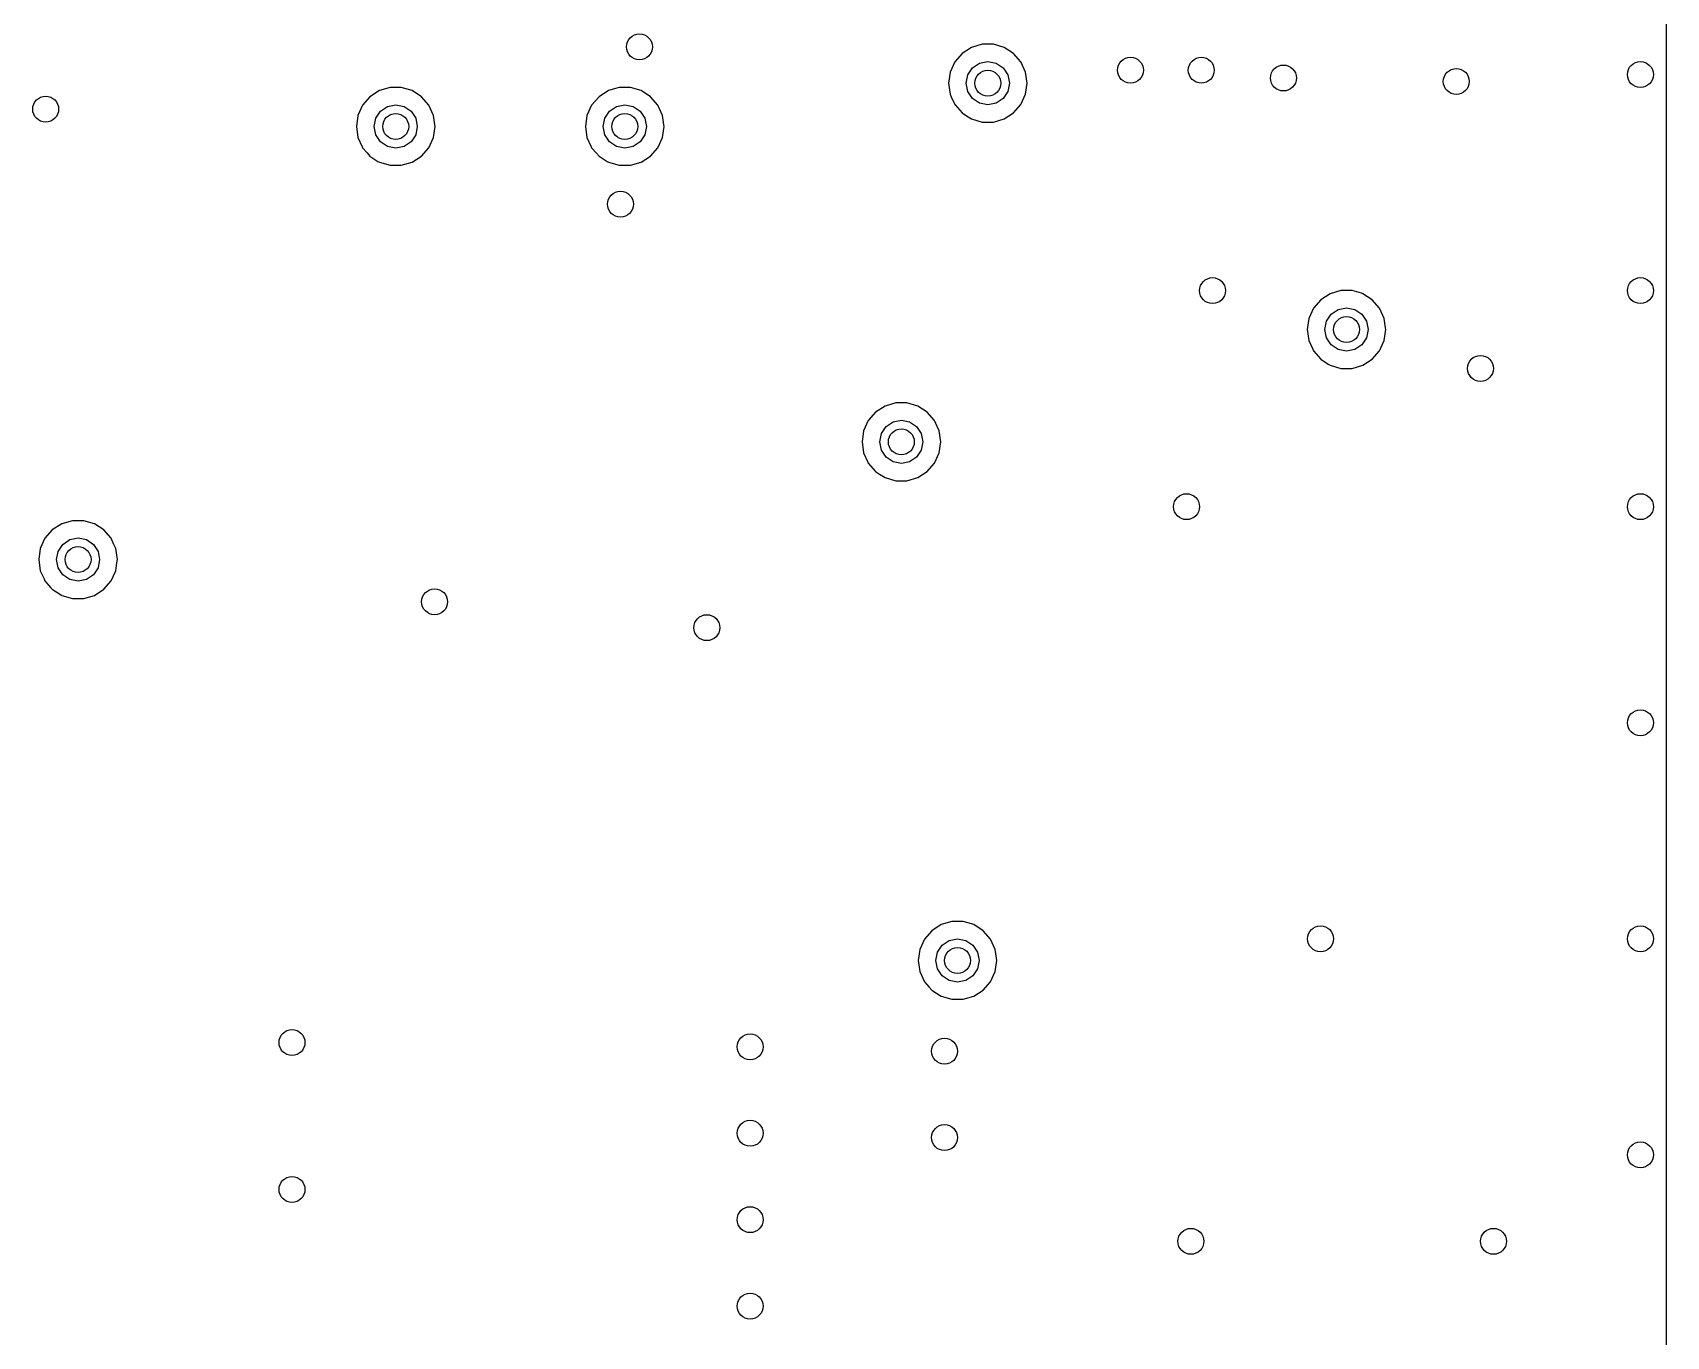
# Model space of a CAD drawing. Extents: x 100.3 to 185, y -144.7 to -85.3.
# Drawn here: x 166.1 to 185, y -114.6 to -99.52 of the extents above; entities that cross this region are included whole.
import ezdxf

# ---------------------------------------------------------------- set-up
doc = ezdxf.new("R2010")
doc.units = 0
doc.layers.add('BLACK', color=7, linetype='CONTINUOUS')

msp = doc.modelspace()

# ---------------------------------------------------------------- linework, layer by layer
at = {"layer": 'BLACK', "linetype": 'CONTINUOUS'}
for p, q in [((185, -88.0023), (185, -141.999)), ((176.852, -99.756), (176.767, -99.8539)), ((176.961, -99.686), (176.852, -99.756)), ((177.085, -99.6495), (176.961, -99.686)), ((176.961, -99.686), (176.961, -99.686)), ((177.215, -99.6495), (177.085, -99.6495)), ((177.085, -99.6495), (177.085, -99.6495)), ((177.339, -99.686), (177.215, -99.6495)), ((177.215, -99.6495), (177.215, -99.6495)), ((177.448, -99.756), (177.339, -99.686)), ((177.339, -99.686), (177.339, -99.686)), ((177.339, -99.686), (177.339, -99.686)), ((177.339, -99.686), (177.339, -99.686)), ((177.533, -99.8539), (177.448, -99.756)), ((177.448, -99.756), (177.448, -99.756)), ((177.448, -99.756), (177.448, -99.756)), ((176.713, -99.9718), (176.695, -100.1)), ((176.767, -99.8539), (176.713, -99.9718)), ((176.919, -100.004), (176.973, -99.9232)), ((176.973, -99.9232), (177.054, -99.869)), ((177.054, -99.869), (177.15, -99.85)), ((177.15, -99.85), (177.246, -99.869)), ((177.246, -99.869), (177.327, -99.9232)), ((177.327, -99.9232), (177.381, -100.004)), ((177.57, -99.936), (177.533, -99.8539)), ((177.587, -99.9718), (177.57, -99.936)), ((177.605, -100.1), (177.587, -99.9718)), ((170.235, -100.149), (170.111, -100.186)), ((170.365, -100.149), (170.235, -100.149)), ((170.235, -100.149), (170.235, -100.149)), ((170.489, -100.186), (170.365, -100.149)), ((170.365, -100.149), (170.365, -100.149)), ((172.885, -100.149), (172.761, -100.186)), ((173.015, -100.149), (172.885, -100.149)), ((172.885, -100.149), (172.885, -100.149)), ((173.139, -100.186), (173.015, -100.149)), ((173.015, -100.149), (173.015, -100.149)), ((176.695, -100.1), (176.695, -100.1)), ((176.695, -100.1), (176.713, -100.228)), ((176.9, -100.1), (176.919, -100.004)), ((176.919, -100.196), (176.9, -100.1)), ((177.381, -100.004), (177.4, -100.1)), ((177.4, -100.1), (177.381, -100.196)), ((177.587, -100.228), (177.605, -100.1)), ((177.605, -100.1), (177.605, -100.1)), ((177.605, -100.1), (177.605, -100.1)), ((169.917, -100.354), (169.863, -100.472)), ((170.002, -100.256), (169.917, -100.354)), ((170.111, -100.186), (170.002, -100.256)), ((170.111, -100.186), (170.111, -100.186)), ((170.204, -100.369), (170.3, -100.35)), ((170.3, -100.35), (170.396, -100.369)), ((170.598, -100.256), (170.489, -100.186)), ((170.489, -100.186), (170.489, -100.186)), ((170.489, -100.186), (170.489, -100.186)), ((170.489, -100.186), (170.489, -100.186)), ((170.683, -100.354), (170.598, -100.256)), ((170.598, -100.256), (170.598, -100.256)), ((170.598, -100.256), (170.598, -100.256)), ((170.737, -100.472), (170.683, -100.354)), ((170.683, -100.354), (170.683, -100.354)), ((172.567, -100.354), (172.513, -100.472)), ((172.652, -100.256), (172.567, -100.354)), ((172.761, -100.186), (172.652, -100.256)), ((172.761, -100.186), (172.761, -100.186)), ((172.854, -100.369), (172.95, -100.35)), ((172.95, -100.35), (173.046, -100.369)), ((173.248, -100.256), (173.139, -100.186)), ((173.139, -100.186), (173.139, -100.186)), ((173.139, -100.186), (173.139, -100.186)), ((173.139, -100.186), (173.139, -100.186)), ((173.333, -100.354), (173.248, -100.256)), ((173.248, -100.256), (173.248, -100.256)), ((173.248, -100.256), (173.248, -100.256)), ((173.387, -100.472), (173.333, -100.354)), ((173.333, -100.354), (173.333, -100.354)), ((176.713, -100.228), (176.726, -100.256)), ((176.726, -100.256), (176.767, -100.346)), ((176.767, -100.346), (176.771, -100.35)), ((176.771, -100.35), (176.852, -100.444)), ((176.973, -100.277), (176.919, -100.196)), ((177.054, -100.331), (176.973, -100.277)), ((177.15, -100.35), (177.054, -100.331)), ((177.246, -100.331), (177.15, -100.35)), ((177.327, -100.277), (177.246, -100.331)), ((177.381, -100.196), (177.327, -100.277)), ((177.448, -100.444), (177.533, -100.346)), ((177.533, -100.346), (177.587, -100.228)), ((169.863, -100.472), (169.845, -100.6)), ((170.05, -100.6), (170.069, -100.504)), ((170.069, -100.504), (170.123, -100.423)), ((170.123, -100.423), (170.204, -100.369)), ((170.396, -100.369), (170.477, -100.423)), ((170.477, -100.423), (170.531, -100.504)), ((170.531, -100.504), (170.55, -100.6)), ((170.753, -100.582), (170.737, -100.472)), ((172.513, -100.472), (172.495, -100.6)), ((172.7, -100.6), (172.719, -100.504)), ((172.719, -100.504), (172.773, -100.423)), ((172.773, -100.423), (172.854, -100.369)), ((173.046, -100.369), (173.127, -100.423)), ((173.127, -100.423), (173.181, -100.504)), ((173.181, -100.504), (173.2, -100.6)), ((173.403, -100.582), (173.387, -100.472)), ((176.852, -100.444), (176.905, -100.478)), ((176.905, -100.478), (176.961, -100.514)), ((176.961, -100.514), (177.085, -100.55)), ((177.215, -100.55), (177.339, -100.514)), ((177.339, -100.514), (177.448, -100.444)), ((169.845, -100.6), (169.845, -100.6)), ((169.845, -100.6), (169.863, -100.728)), ((169.863, -100.728), (169.913, -100.836)), ((170.069, -100.696), (170.05, -100.6)), ((170.123, -100.777), (170.069, -100.696)), ((170.531, -100.696), (170.477, -100.777)), ((170.55, -100.6), (170.531, -100.696)), ((170.683, -100.846), (170.737, -100.728)), ((170.737, -100.728), (170.755, -100.6)), ((170.755, -100.6), (170.753, -100.582)), ((170.755, -100.6), (170.755, -100.6)), ((172.495, -100.6), (172.495, -100.6)), ((172.495, -100.6), (172.513, -100.728)), ((172.513, -100.728), (172.563, -100.836)), ((172.719, -100.696), (172.7, -100.6)), ((172.773, -100.777), (172.719, -100.696)), ((173.181, -100.696), (173.127, -100.777)), ((173.2, -100.6), (173.181, -100.696)), ((173.333, -100.846), (173.387, -100.728)), ((173.387, -100.728), (173.405, -100.6)), ((173.405, -100.6), (173.403, -100.582)), ((177.085, -100.55), (177.085, -100.55)), ((177.085, -100.55), (177.215, -100.55)), ((177.215, -100.55), (177.215, -100.55)), ((169.913, -100.836), (169.917, -100.846)), ((169.917, -100.846), (169.969, -100.906)), ((169.969, -100.906), (170.002, -100.944)), ((170.204, -100.831), (170.123, -100.777)), ((170.3, -100.85), (170.204, -100.831)), ((170.396, -100.831), (170.3, -100.85)), ((170.477, -100.777), (170.396, -100.831)), ((170.598, -100.944), (170.683, -100.846)), ((172.563, -100.836), (172.567, -100.846)), ((172.567, -100.846), (172.619, -100.906)), ((172.619, -100.906), (172.652, -100.944)), ((172.854, -100.831), (172.773, -100.777)), ((172.95, -100.85), (172.854, -100.831)), ((173.046, -100.831), (172.95, -100.85)), ((173.127, -100.777), (173.046, -100.831)), ((173.248, -100.944), (173.333, -100.846)), ((170.002, -100.944), (170.095, -101.004)), ((170.095, -101.004), (170.111, -101.014)), ((170.111, -101.014), (170.235, -101.05)), ((170.235, -101.05), (170.235, -101.05)), ((170.235, -101.05), (170.365, -101.05)), ((170.365, -101.05), (170.489, -101.014)), ((170.365, -101.05), (170.365, -101.05)), ((170.489, -101.014), (170.598, -100.944)), ((172.652, -100.944), (172.745, -101.004)), ((172.745, -101.004), (172.761, -101.014)), ((172.761, -101.014), (172.885, -101.05)), ((172.885, -101.05), (172.885, -101.05)), ((172.885, -101.05), (173.015, -101.05)), ((173.015, -101.05), (173.139, -101.014)), ((173.015, -101.05), (173.015, -101.05)), ((173.139, -101.014), (173.248, -100.944)), ((181.002, -102.606), (180.917, -102.704)), ((181.111, -102.536), (181.002, -102.606)), ((181.235, -102.499), (181.111, -102.536)), ((181.111, -102.536), (181.111, -102.536)), ((181.365, -102.499), (181.235, -102.499)), ((181.235, -102.499), (181.235, -102.499)), ((181.472, -102.531), (181.365, -102.499)), ((181.365, -102.499), (181.365, -102.499)), ((181.489, -102.536), (181.472, -102.531)), ((181.598, -102.606), (181.489, -102.536)), ((181.489, -102.536), (181.489, -102.536)), ((181.489, -102.536), (181.489, -102.536)), ((181.683, -102.704), (181.598, -102.606)), ((181.598, -102.606), (181.598, -102.606)), ((181.598, -102.606), (181.598, -102.606)), ((180.917, -102.704), (180.863, -102.822)), ((181.069, -102.854), (181.123, -102.773)), ((181.123, -102.773), (181.204, -102.719)), ((181.204, -102.719), (181.3, -102.7)), ((181.3, -102.7), (181.396, -102.719)), ((181.396, -102.719), (181.477, -102.773)), ((181.477, -102.773), (181.531, -102.854)), ((181.686, -102.71), (181.683, -102.704)), ((181.737, -102.822), (181.686, -102.71)), ((180.863, -102.822), (180.845, -102.95)), ((180.845, -102.95), (180.845, -102.95)), ((180.845, -102.95), (180.863, -103.078)), ((181.05, -102.95), (181.069, -102.854)), ((181.069, -103.046), (181.05, -102.95)), ((181.531, -102.854), (181.55, -102.95)), ((181.55, -102.95), (181.531, -103.046)), ((181.752, -102.93), (181.737, -102.822)), ((181.737, -103.078), (181.755, -102.95)), ((181.755, -102.95), (181.752, -102.93)), ((180.863, -103.078), (180.909, -103.178)), ((180.909, -103.178), (180.917, -103.196)), ((181.123, -103.127), (181.069, -103.046)), ((181.204, -103.181), (181.123, -103.127)), ((181.3, -103.2), (181.204, -103.181)), ((181.396, -103.181), (181.3, -103.2)), ((181.477, -103.127), (181.396, -103.181)), ((181.531, -103.046), (181.477, -103.127)), ((181.683, -103.196), (181.737, -103.078)), ((180.917, -103.196), (181.002, -103.294)), ((181.002, -103.294), (181.002, -103.294)), ((181.002, -103.294), (181.088, -103.349)), ((181.088, -103.349), (181.111, -103.364)), ((181.111, -103.364), (181.235, -103.4)), ((181.365, -103.4), (181.489, -103.364)), ((181.489, -103.364), (181.598, -103.294)), ((181.598, -103.294), (181.683, -103.196)), ((181.235, -103.4), (181.235, -103.4)), ((181.235, -103.4), (181.365, -103.4)), ((181.365, -103.4), (181.365, -103.4)), ((175.852, -103.906), (175.767, -104.004)), ((175.961, -103.836), (175.852, -103.906)), ((176.085, -103.799), (175.961, -103.836)), ((175.961, -103.836), (175.961, -103.836)), ((176.215, -103.799), (176.085, -103.799)), ((176.085, -103.799), (176.085, -103.799)), ((176.339, -103.836), (176.215, -103.799)), ((176.215, -103.799), (176.215, -103.799)), ((176.448, -103.906), (176.339, -103.836)), ((176.339, -103.836), (176.339, -103.836)), ((176.339, -103.836), (176.339, -103.836)), ((176.339, -103.836), (176.339, -103.836)), ((176.533, -104.004), (176.448, -103.906)), ((176.448, -103.906), (176.448, -103.906)), ((176.448, -103.906), (176.448, -103.906)), ((175.713, -104.122), (175.695, -104.25)), ((175.767, -104.004), (175.713, -104.122)), ((175.919, -104.154), (175.973, -104.073)), ((175.973, -104.073), (176.054, -104.019)), ((176.054, -104.019), (176.15, -104)), ((176.15, -104), (176.246, -104.019)), ((176.246, -104.019), (176.327, -104.073)), ((176.327, -104.073), (176.381, -104.154)), ((176.564, -104.071), (176.533, -104.004)), ((176.587, -104.122), (176.564, -104.071)), ((176.605, -104.25), (176.587, -104.122)), ((175.695, -104.25), (175.695, -104.25)), ((175.695, -104.25), (175.713, -104.378)), ((175.9, -104.25), (175.919, -104.154)), ((175.919, -104.346), (175.9, -104.25)), ((176.381, -104.154), (176.4, -104.25)), ((176.4, -104.25), (176.381, -104.346)), ((176.587, -104.378), (176.605, -104.251)), ((176.605, -104.251), (176.605, -104.25)), ((176.605, -104.25), (176.605, -104.25)), ((175.713, -104.378), (175.763, -104.486)), ((175.763, -104.486), (175.767, -104.496)), ((175.767, -104.496), (175.852, -104.594)), ((175.973, -104.427), (175.919, -104.346)), ((176.054, -104.481), (175.973, -104.427)), ((176.15, -104.5), (176.054, -104.481)), ((176.246, -104.481), (176.15, -104.5)), ((176.327, -104.427), (176.246, -104.481)), ((176.381, -104.346), (176.327, -104.427)), ((176.448, -104.594), (176.533, -104.496)), ((176.533, -104.496), (176.587, -104.378)), ((175.852, -104.594), (175.852, -104.594)), ((175.852, -104.594), (175.898, -104.624)), ((175.898, -104.624), (175.961, -104.664)), ((175.961, -104.664), (176.085, -104.7)), ((176.085, -104.7), (176.085, -104.7)), ((176.085, -104.7), (176.215, -104.7)), ((176.215, -104.7), (176.339, -104.664)), ((176.215, -104.7), (176.215, -104.7)), ((176.339, -104.664), (176.448, -104.594)), ((166.327, -105.268), (166.242, -105.366)), ((166.436, -105.198), (166.327, -105.268)), ((166.56, -105.162), (166.436, -105.198)), ((166.436, -105.198), (166.436, -105.198)), ((166.69, -105.162), (166.56, -105.162)), ((166.56, -105.162), (166.56, -105.162)), ((166.814, -105.198), (166.69, -105.162)), ((166.69, -105.162), (166.69, -105.162)), ((166.923, -105.268), (166.814, -105.198)), ((166.814, -105.198), (166.814, -105.198)), ((166.814, -105.198), (166.814, -105.198)), ((166.814, -105.198), (166.814, -105.198)), ((167.008, -105.366), (166.923, -105.268)), ((166.923, -105.268), (166.923, -105.268)), ((166.923, -105.268), (166.923, -105.268)), ((166.242, -105.366), (166.188, -105.484)), ((166.394, -105.517), (166.448, -105.436)), ((166.448, -105.436), (166.529, -105.381)), ((166.529, -105.381), (166.625, -105.362)), ((166.625, -105.362), (166.721, -105.381)), ((166.721, -105.381), (166.802, -105.436)), ((166.802, -105.436), (166.856, -105.517)), ((167.036, -105.428), (167.008, -105.366)), ((167.062, -105.484), (167.036, -105.428)), ((166.188, -105.484), (166.17, -105.612)), ((166.17, -105.612), (166.17, -105.612)), ((166.17, -105.612), (166.188, -105.741)), ((166.375, -105.612), (166.394, -105.517)), ((166.394, -105.708), (166.375, -105.612)), ((166.856, -105.517), (166.875, -105.612)), ((166.875, -105.612), (166.856, -105.708)), ((167.08, -105.612), (167.062, -105.484)), ((167.062, -105.741), (167.075, -105.648)), ((167.075, -105.648), (167.08, -105.612)), ((167.08, -105.612), (167.08, -105.612)), ((166.188, -105.741), (166.232, -105.836)), ((166.232, -105.836), (166.242, -105.858)), ((166.448, -105.789), (166.394, -105.708)), ((166.529, -105.843), (166.448, -105.789)), ((166.802, -105.789), (166.721, -105.843)), ((166.856, -105.708), (166.802, -105.789)), ((167.008, -105.858), (167.062, -105.741)), ((166.242, -105.858), (166.308, -105.934)), ((166.308, -105.934), (166.327, -105.956)), ((166.327, -105.956), (166.432, -106.024)), ((166.432, -106.024), (166.436, -106.026)), ((166.436, -106.026), (166.56, -106.063)), ((166.625, -105.862), (166.529, -105.843)), ((166.721, -105.843), (166.625, -105.862)), ((166.69, -106.063), (166.814, -106.026)), ((166.814, -106.026), (166.923, -105.956)), ((166.923, -105.956), (167.008, -105.858)), ((166.56, -106.063), (166.56, -106.063)), ((166.56, -106.063), (166.69, -106.063)), ((166.69, -106.063), (166.69, -106.063)), ((176.735, -109.799), (176.611, -109.836)), ((176.865, -109.799), (176.735, -109.799)), ((176.735, -109.799), (176.735, -109.799)), ((176.989, -109.836), (176.865, -109.799)), ((176.865, -109.799), (176.865, -109.799)), ((176.502, -109.906), (176.417, -110.004)), ((176.611, -109.836), (176.502, -109.906)), ((176.611, -109.836), (176.611, -109.836)), ((177.098, -109.906), (176.989, -109.836)), ((176.989, -109.836), (176.989, -109.836)), ((176.989, -109.836), (176.989, -109.836)), ((176.989, -109.836), (176.989, -109.836)), ((177.183, -110.004), (177.098, -109.906)), ((177.098, -109.906), (177.098, -109.906)), ((177.098, -109.906), (177.098, -109.906)), ((176.363, -110.122), (176.345, -110.25)), ((176.417, -110.004), (176.363, -110.122)), ((176.55, -110.25), (176.569, -110.154)), ((176.569, -110.154), (176.623, -110.073)), ((176.623, -110.073), (176.704, -110.019)), ((176.704, -110.019), (176.8, -110)), ((176.8, -110), (176.896, -110.019)), ((176.896, -110.019), (176.977, -110.073)), ((176.977, -110.073), (177.031, -110.154)), ((177.031, -110.154), (177.05, -110.25)), ((177.237, -110.122), (177.183, -110.004)), ((177.183, -110.004), (177.183, -110.004)), ((177.247, -110.196), (177.237, -110.122)), ((176.345, -110.25), (176.345, -110.25)), ((176.345, -110.25), (176.363, -110.378)), ((176.569, -110.346), (176.55, -110.25)), ((176.623, -110.427), (176.569, -110.346)), ((177.031, -110.346), (176.977, -110.427)), ((177.05, -110.25), (177.031, -110.346)), ((177.237, -110.378), (177.255, -110.25)), ((177.255, -110.25), (177.247, -110.196)), ((176.363, -110.378), (176.417, -110.496)), ((176.417, -110.496), (176.417, -110.496)), ((176.417, -110.496), (176.471, -110.559)), ((176.471, -110.559), (176.502, -110.594)), ((176.704, -110.481), (176.623, -110.427)), ((176.8, -110.5), (176.704, -110.481)), ((176.896, -110.481), (176.8, -110.5)), ((176.977, -110.427), (176.896, -110.481)), ((177.098, -110.594), (177.183, -110.496)), ((177.183, -110.496), (177.237, -110.378)), ((176.502, -110.594), (176.611, -110.664)), ((176.611, -110.664), (176.611, -110.664)), ((176.611, -110.664), (176.735, -110.7)), ((176.735, -110.7), (176.735, -110.7)), ((176.735, -110.7), (176.865, -110.7)), ((176.865, -110.7), (176.989, -110.664)), ((176.865, -110.7), (176.865, -110.7)), ((176.989, -110.664), (177.098, -110.594))]:
    msp.add_line(p, q, dxfattribs=at)
at = {"layer": 'BLACK'}
for centre in [(173.12, -99.68), (177.15, -100.1), (178.8, -99.95), (179.62, -99.95), (180.57, -100.04), (182.57, -100.08), (184.7, -100), (166.25, -100.4), (170.3, -100.6), (172.95, -100.6), (172.9, -101.5), (179.75, -102.5), (184.7, -102.5), (181.3, -102.95), (182.85, -103.4), (176.15, -104.25), (179.45, -105), (184.7, -105), (166.625, -105.612), (170.75, -106.1), (173.9, -106.4), (184.7, -107.5), (181, -110), (184.7, -110), (176.8, -110.25), (169.1, -111.2), (174.4, -111.25), (176.65, -111.3), (174.4, -112.25), (176.65, -112.3), (184.7, -112.5), (169.1, -112.9), (174.4, -113.25), (179.5, -113.5), (183, -113.5), (174.4, -114.25)]:
    msp.add_circle(centre, 0.15, dxfattribs=at)

doc.saveas('drawing.dxf')
